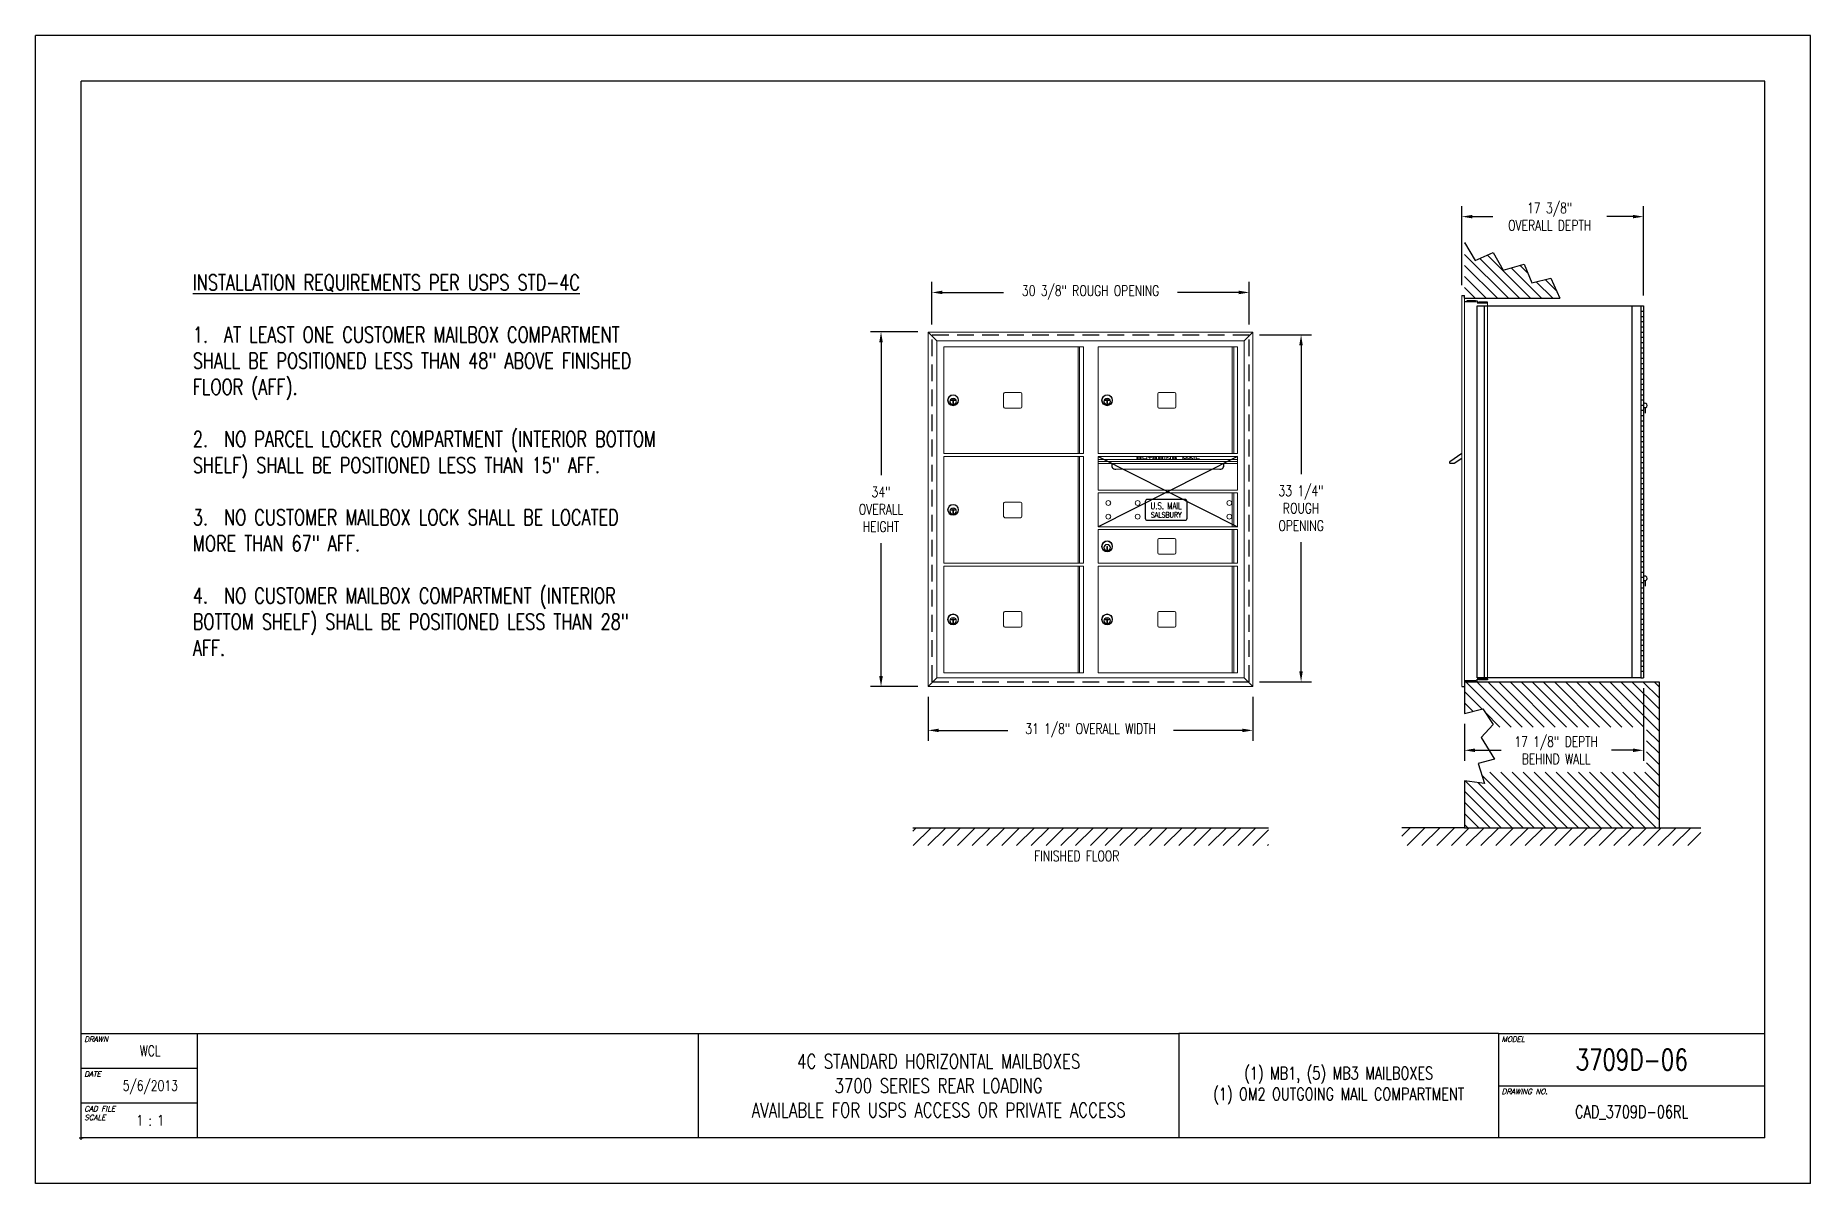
# Model space of a CAD drawing. Header units: inches. Extents: x 0 to 170, y 0 to 110.
import ezdxf
from ezdxf.enums import TextEntityAlignment as Align

# ---------------------------------------------------------------- set-up
doc = ezdxf.new("R2010")
doc.units = ezdxf.units.IN
doc.header["$MEASUREMENT"] = 0
doc.header["$PDMODE"] = 2
doc.header["$PDSIZE"] = 0.2
doc.linetypes.add('HIDDEN', pattern=[0.075, 0.05, -0.025])
doc.styles.add('Simplex Italic', font='SIMPLEX.shx', dxfattribs={"oblique": 15, "height": 3})
doc.styles.add('SQUASHED', font='simplex.shx', dxfattribs={"width": 4})
doc.styles.get("Standard").update_dxf_attribs({"font": 'simplex.shx', "width": 0.75})
doc.dimstyles.get("Standard").update_dxf_attribs({"dimtxt": 1, "dimasz": 1, "dimexe": 1, "dimexo": 1, "dimgap": 1, "dimtad": 0, "dimtih": 1, "dimtoh": 1, "dimdec": 3, "dimzin": 0, "dimdsep": 46, "dimlunit": 5, "dimtxsty": 'Standard', "dimcen": 0, "dimadec": 0, "dimazin": 0, "dimtfac": 1, "dimtdec": 3, "dimtofl": 0, "dimtmove": 0, "dimatfit": 3, "dimfxl": 1, "dimfrac": 2, "dimtolj": 1, "dimtzin": 0, "dimarcsym": 0})

# ---------------------------------------------------------------- blocks, each defined once
blk = doc.blocks.new('*D12')
at = {"color": 0, "lineweight": -2, "transparency": 16777216}
for p, q in [((154, 47.45), (154, 40.51)), ((136.86, 44.03), (136.86, 40.51)), ((137.86, 41.51), (140.36, 41.51)), ((153, 41.51), (150.93, 41.51))]:
    blk.add_line(p, q, dxfattribs=at)
at = {"color": 0, "lineweight": -3, "transparency": 16777216}
for points in [[(137.86, 41.68), (137.86, 41.34), (136.86, 41.51)], [(153, 41.68), (153, 41.34), (154, 41.51)]]:
    blk.add_solid(points, dxfattribs=at)
at = {"layer": 'Defpoints', "color": 0, "lineweight": -3, "transparency": 16777216}
for p in [(154, 48.45), (136.86, 45.03), (154, 41.51)]:
    blk.add_point(p, dxfattribs=at)
at = {"color": 0, "lineweight": -3, "transparency": 16777216, "insert": (145.64, 41.51), "char_height": 1, "attachment_point": 5}
blk.add_mtext('\\A1;17 1/8" DEPTH\\PBEHIND WALL', dxfattribs=at)
blk = doc.blocks.new('*D11')
at = {"color": 0, "lineweight": -2, "transparency": 16777216}
for p, q in [((136.6, 86.09), (136.6, 93.64)), ((154, 85.08), (154, 93.64)), ((137.6, 92.64), (139.56, 92.64)), ((153, 92.64), (150.49, 92.64))]:
    blk.add_line(p, q, dxfattribs=at)
at = {"color": 0, "lineweight": -3, "transparency": 16777216}
for points in [[(137.6, 92.81), (137.6, 92.48), (136.6, 92.64)], [(153, 92.81), (153, 92.48), (154, 92.64)]]:
    blk.add_solid(points, dxfattribs=at)
at = {"layer": 'Defpoints', "color": 0, "lineweight": -3, "transparency": 16777216}
for p in [(154, 92.64), (136.6, 85.09), (154, 84.08)]:
    blk.add_point(p, dxfattribs=at)
at = {"color": 0, "lineweight": -3, "transparency": 16777216, "insert": (145.02, 92.64), "char_height": 1, "attachment_point": 5}
blk.add_mtext('\\A1;17 3/8"\\POVERALL DEPTH', dxfattribs=at)
blk = doc.blocks.new('*D7')
at = {"color": 0, "lineweight": -2, "transparency": 16777216}
for p, q in [((117.24, 81.32), (122.21, 81.32)), ((121.21, 80.32), (121.21, 67.96)), ((121.21, 49.07), (121.21, 61.44)), ((117.24, 48.07), (122.21, 48.07))]:
    blk.add_line(p, q, dxfattribs=at)
at = {"color": 0, "lineweight": -3, "transparency": 16777216}
for points in [[(121.04, 80.32), (121.37, 80.32), (121.21, 81.32)], [(121.04, 49.07), (121.37, 49.07), (121.21, 48.07)]]:
    blk.add_solid(points, dxfattribs=at)
at = {"layer": 'Defpoints', "color": 0, "lineweight": -3, "transparency": 16777216}
for p in [(116.24, 81.32), (116.24, 48.07), (121.21, 48.07)]:
    blk.add_point(p, dxfattribs=at)
at = {"color": 0, "lineweight": -3, "transparency": 16777216, "insert": (121.21, 64.7), "char_height": 1, "attachment_point": 5}
blk.add_mtext('\\A1;33 1/4"\\PROUGH\\POPENING', dxfattribs=at)
blk = doc.blocks.new('*D8')
at = {"color": 0, "lineweight": -2, "transparency": 16777216}
for p, q in [((85.86, 82.32), (85.86, 86.38)), ((86.86, 85.38), (92.71, 85.38)), ((115.24, 85.38), (109.39, 85.38)), ((116.24, 82.32), (116.24, 86.38))]:
    blk.add_line(p, q, dxfattribs=at)
at = {"color": 0, "lineweight": -3, "transparency": 16777216}
for points in [[(86.86, 85.55), (86.86, 85.21), (85.86, 85.38)], [(115.24, 85.55), (115.24, 85.21), (116.24, 85.38)]]:
    blk.add_solid(points, dxfattribs=at)
at = {"layer": 'Defpoints', "color": 0, "lineweight": -3, "transparency": 16777216}
for p in [(116.24, 85.38), (85.86, 81.32), (116.24, 81.32)]:
    blk.add_point(p, dxfattribs=at)
at = {"color": 0, "lineweight": -3, "transparency": 16777216, "insert": (101.05, 85.38), "char_height": 1, "attachment_point": 5}
blk.add_mtext('\\A1;30 3/8" ROUGH OPENING', dxfattribs=at)
blk = doc.blocks.new('*D9')
at = {"color": 0, "lineweight": -2, "transparency": 16777216}
for p, q in [((85.5, 46.62), (85.5, 42.42)), ((116.6, 46.62), (116.6, 42.42)), ((86.5, 43.42), (93.11, 43.42)), ((115.6, 43.42), (109, 43.42))]:
    blk.add_line(p, q, dxfattribs=at)
at = {"color": 0, "lineweight": -3, "transparency": 16777216}
for points in [[(86.5, 43.58), (86.5, 43.25), (85.5, 43.42)], [(115.6, 43.58), (115.6, 43.25), (116.6, 43.42)]]:
    blk.add_solid(points, dxfattribs=at)
at = {"layer": 'Defpoints', "color": 0, "lineweight": -3, "transparency": 16777216}
for p in [(85.5, 47.62), (116.6, 47.62), (116.6, 43.42)]:
    blk.add_point(p, dxfattribs=at)
at = {"color": 0, "lineweight": -3, "transparency": 16777216, "insert": (101.05, 43.42), "char_height": 1, "attachment_point": 5}
blk.add_mtext('\\A1;31 1/8" OVERALL WIDTH', dxfattribs=at)
blk = doc.blocks.new('*D10')
at = {"color": 0, "lineweight": -2, "transparency": 16777216}
for p, q in [((84.5, 81.59), (79.98, 81.59)), ((80.98, 80.59), (80.98, 67.86)), ((80.98, 48.62), (80.98, 61.34)), ((84.5, 47.62), (79.98, 47.62))]:
    blk.add_line(p, q, dxfattribs=at)
at = {"color": 0, "lineweight": -3, "transparency": 16777216}
for points in [[(80.81, 80.59), (81.15, 80.59), (80.98, 81.59)], [(80.81, 48.62), (81.15, 48.62), (80.98, 47.62)]]:
    blk.add_solid(points, dxfattribs=at)
at = {"layer": 'Defpoints', "color": 0, "lineweight": -3, "transparency": 16777216}
for p in [(85.5, 81.59), (80.98, 47.62), (85.5, 47.62)]:
    blk.add_point(p, dxfattribs=at)
at = {"color": 0, "lineweight": -3, "transparency": 16777216, "insert": (80.98, 64.6), "char_height": 1, "attachment_point": 5}
blk.add_mtext('\\A1;34"\\POVERALL\\PHEIGHT', dxfattribs=at)

msp = doc.modelspace()

# ---------------------------------------------------------------- hatches: boundary and pattern name
at = {"lineweight": -3}
h = msp.add_hatch(dxfattribs=at)
h.set_pattern_fill('ANSI31', color=256, scale=6, angle=90, style=0)
h.set_pattern_definition([(135, (-1592.3547, -327.4679), (-0.5303301, -0.5303301), [])])
h.paths.add_polyline_path([(140.5763, 87.5116), (139.6144, 89.213), (137.8756, 88.4363), (136.865, 90.1746), (136.865, 84.8237), (146.0074, 84.8237), (145.1267, 86.7349), (143.3139, 86.291), (142.574, 88.1034)])
h = msp.add_hatch(dxfattribs=at)
h.set_pattern_fill('ANSI31', color=256, scale=6, angle=90, style=0)
h.set_pattern_definition([(135, (-1592.3547, -309.9679), (-0.5303301, -0.5303301), [])])
h.paths.add_polyline_path([(136.865, 48.0737), (136.865, 47.6167), (136.865, 45.0332), (138.6064, 45.4677), (139.606, 43.989), (139.3722, 43.7391), (154.3008, 43.7391), (154.3008, 39.4012), (138.4392, 39.4012), (138.7877, 38.3385), (136.865, 38.5952), (136.865, 34.0837), (155.5, 34.0837), (155.5, 48.0737)])
h = msp.add_hatch(dxfattribs=at)
h.set_pattern_fill('ANSI31', scale=8, style=0)
h.set_pattern_definition([(45, (-1411.8278, -177.9914), (-0.7071068, 0.7071068), [])])
h.paths.add_polyline_path([(118.1, 32.3733), (118.1, 34.0837), (84.0404, 34.0837), (84.0404, 32.3733)])
h = msp.add_hatch(dxfattribs=at)
h.set_pattern_fill('ANSI31', scale=8, style=0)
h.set_pattern_definition([(45, (-1425.3278, -177.9914), (-0.7071068, 0.7071068), [])])
h.paths.add_polyline_path([(130.865, 34.0837), (130.865, 32.3733), (159.5, 32.3733), (159.5, 34.0837), (153.5, 34.0837), (136.865, 34.0837)])

# ---------------------------------------------------------------- linework, layer by layer
at = {"color": 7}
for p, q in [((0, 0), (0, 110)), ((170, 110), (0, 110)), ((170, 0), (170, 110)), ((4.375, 4.375), (4.375, 105.625)), ((165.625, 105.625), (4.375, 105.625)), ((165.625, 4.375), (165.625, 105.625)), ((15.505, 4.375), (15.505, 14.375)), ((63.5, 4.375), (63.5, 14.375)), ((4.375, 11.045), (15.505, 11.045)), ((140.125, 9.375), (165.625, 9.375)), ((4.375, 7.715), (15.505, 7.715)), ((165.625, 4.375), (4.375, 4.375)), ((170, 0), (0, 0))]:
    msp.add_line(p, q, dxfattribs=at)
at = {"color": 7, "lineweight": -3}
for p, q in [((136.865, 90.1746), (137.8756, 88.4363)), ((137.8756, 88.4363), (139.6144, 89.213)), ((139.6144, 89.213), (140.5763, 87.5116)), ((140.5763, 87.5116), (142.574, 88.1034)), ((142.574, 88.1034), (143.3139, 86.291)), ((143.3139, 86.291), (145.1267, 86.7349)), ((145.1267, 86.7349), (146.0074, 84.8237)), ((136.6, 85.0867), (136.865, 85.0867)), ((136.865, 84.8237), (136.865, 85.0867)), ((136.865, 84.8237), (146.0074, 84.8237)), ((136.865, 84.5187), (137.95, 84.5187)), ((137.07, 84.5827), (137.07, 84.5187)), ((137.93, 84.5827), (137.07, 84.5827)), ((137.93, 84.5187), (137.93, 84.5827)), ((137.95, 84.5867), (138.07, 84.5867)), ((137.95, 84.5867), (137.95, 84.5187)), ((138.07, 84.5867), (138.07, 84.3747)), ((138.07, 84.3747), (139.07, 84.3747)), ((138.07, 84.3747), (139.07, 84.3747)), ((138.07, 48.4487), (138.07, 84.0837)), ((138.07, 84.0837), (153.75, 84.0837)), ((139.05, 84.4387), (138.19, 84.4387)), ((138.19, 84.4387), (138.19, 84.3747)), ((138.77, 48.4487), (138.77, 84.0837)), ((139.05, 84.3747), (139.05, 84.4387)), ((152.875, 84.0837), (152.875, 48.4487)), ((153.75, 84.0837), (153.75, 48.4487)), ((153.75, 84.0837), (153.75, 48.4487)), ((154, 84.0837), (154, 48.4487)), ((136.6, 47.6167), (136.865, 47.6167)), ((136.865, 48.1847), (137.95, 48.1847)), ((136.865, 48.0737), (155.5, 48.0737)), ((136.865, 48.0737), (136.865, 45.0332)), ((137.07, 48.1207), (137.07, 48.1847)), ((137.93, 48.1207), (137.07, 48.1207)), ((137.93, 48.1847), (137.93, 48.1207)), ((137.95, 48.1167), (137.95, 48.1847)), ((137.95, 48.1167), (138.07, 48.1167)), ((153.75, 48.4487), (138.07, 48.4487)), ((138.07, 48.4487), (139.07, 48.4487)), ((138.07, 48.1167), (138.07, 48.3287)), ((138.07, 48.3287), (139.07, 48.3287)), ((138.19, 48.2647), (138.19, 48.3287)), ((139.05, 48.2647), (138.19, 48.2647)), ((139.05, 48.3287), (139.05, 48.2647)), ((155.5, 48.0737), (155.5, 34.0837)), ((136.865, 38.5952), (136.865, 34.0837)), ((84.0404, 34.0837), (118.1, 34.0837)), ((136.865, 34.0837), (130.865, 34.0837)), ((136.865, 34.0837), (155.5, 34.0837)), ((155.5, 34.0837), (159.5, 34.0837))]:
    msp.add_line(p, q, dxfattribs=at)
at = {"color": 7, "linetype": 'Continuous', "lineweight": 15}
for p, q in [((136.6, 85.0867), (136.6, 47.6167)), ((136.865, 85.0867), (136.865, 47.6167)), ((139.07, 84.3747), (139.07, 48.3287)), ((85.504, 81.5867), (86.336, 80.7547)), ((85.504, 81.5867), (116.6, 81.5867)), ((85.504, 47.6167), (85.504, 81.5867)), ((86.336, 80.7547), (115.768, 80.7547)), ((86.336, 48.4487), (86.336, 80.7547)), ((87.007, 80.1637), (87.007, 69.9337)), ((87.007, 80.1637), (100.382, 80.1637)), ((99.8632, 80.1637), (99.8632, 69.9337)), ((100.004, 80.1637), (100.004, 69.9337)), ((100.382, 69.9337), (100.382, 80.1637)), ((101.761, 80.1637), (101.761, 69.9337)), ((101.761, 80.1637), (115.136, 80.1637)), ((114.6172, 80.1637), (114.6172, 69.9337)), ((114.758, 80.1637), (114.758, 69.9337)), ((115.136, 69.9337), (115.136, 80.1637)), ((116.6, 81.5867), (115.768, 80.7547)), ((115.768, 80.7547), (115.768, 48.4487)), ((116.6, 81.5867), (116.6, 47.6167)), ((87.912, 75.0287), (87.852, 75.0287)), ((87.852, 75.0287), (87.852, 74.7287)), ((87.912, 74.7287), (87.912, 75.0287)), ((92.722, 75.6737), (92.722, 74.4237)), ((94.347, 75.7987), (92.847, 75.7987)), ((94.472, 74.4237), (94.472, 75.6737)), ((102.666, 75.0287), (102.606, 75.0287)), ((102.606, 75.0287), (102.606, 74.7287)), ((102.666, 74.7287), (102.666, 75.0287)), ((107.476, 75.6737), (107.476, 74.4237)), ((109.101, 75.7987), (107.601, 75.7987)), ((109.226, 74.4237), (109.226, 75.6737)), ((87.852, 74.7287), (87.912, 74.7287)), ((92.847, 74.2987), (94.347, 74.2987)), ((102.606, 74.7287), (102.666, 74.7287)), ((107.601, 74.2987), (109.101, 74.2987)), ((87.007, 69.9337), (100.382, 69.9337)), ((101.761, 69.9337), (115.136, 69.9337)), ((87.007, 69.6637), (87.007, 59.4337)), ((87.007, 69.6637), (100.382, 69.6637)), ((99.8632, 69.6637), (99.8632, 59.4337)), ((100.004, 69.6637), (100.004, 59.4337)), ((100.382, 59.4337), (100.382, 69.6637)), ((101.761, 69.6637), (101.761, 66.4337)), ((115.136, 66.4337), (115.136, 69.6637)), ((92.722, 65.1737), (92.722, 63.9237)), ((94.347, 65.2987), (92.847, 65.2987)), ((94.472, 63.9237), (94.472, 65.1737)), ((101.761, 66.1637), (101.761, 62.9337)), ((101.761, 66.1637), (115.136, 66.1637)), ((114.6172, 66.1637), (114.6172, 62.9337)), ((114.758, 66.1637), (114.758, 62.9337)), ((115.136, 62.9337), (115.136, 66.1637)), ((87.912, 64.5287), (87.852, 64.5287)), ((87.852, 64.5287), (87.852, 64.2287)), ((87.852, 64.2287), (87.912, 64.2287)), ((87.912, 64.2287), (87.912, 64.5287)), ((92.847, 63.7987), (94.347, 63.7987)), ((101.761, 62.9337), (115.136, 62.9337)), ((101.761, 62.6637), (115.136, 62.6637)), ((101.761, 62.6637), (101.761, 59.4337)), ((107.476, 61.6737), (107.476, 60.4237)), ((109.101, 61.7987), (107.601, 61.7987)), ((109.226, 60.4237), (109.226, 61.6737)), ((114.6172, 62.6637), (114.6172, 59.4337)), ((114.758, 62.6637), (114.758, 59.4337)), ((115.136, 59.4337), (115.136, 62.6637)), ((102.606, 61.0287), (102.606, 60.7287)), ((102.666, 61.0287), (102.606, 61.0287)), ((102.606, 60.7287), (102.666, 60.7287)), ((102.666, 60.7287), (102.666, 61.0287)), ((107.601, 60.2987), (109.101, 60.2987)), ((87.007, 59.4337), (100.382, 59.4337)), ((87.007, 59.1637), (87.007, 48.9337)), ((87.007, 59.1637), (100.382, 59.1637)), ((99.8632, 59.1637), (99.8632, 48.9337)), ((100.004, 59.1637), (100.004, 48.9337)), ((100.382, 48.9337), (100.382, 59.1637)), ((101.761, 59.4337), (115.136, 59.4337)), ((101.761, 59.1637), (101.761, 48.9337)), ((101.761, 59.1637), (115.136, 59.1637)), ((114.6172, 59.1637), (114.6172, 48.9337)), ((114.758, 59.1637), (114.758, 48.9337)), ((115.136, 48.9337), (115.136, 59.1637)), ((92.722, 54.6737), (92.722, 53.4237)), ((94.347, 54.7987), (92.847, 54.7987)), ((94.472, 53.4237), (94.472, 54.6737)), ((107.476, 54.6737), (107.476, 53.4237)), ((109.101, 54.7987), (107.601, 54.7987)), ((109.226, 53.4237), (109.226, 54.6737)), ((87.912, 54.0287), (87.852, 54.0287)), ((87.852, 54.0287), (87.852, 53.7287)), ((87.852, 53.7287), (87.912, 53.7287)), ((87.912, 53.7287), (87.912, 54.0287)), ((92.847, 53.2987), (94.347, 53.2987)), ((102.666, 54.0287), (102.606, 54.0287)), ((102.606, 54.0287), (102.606, 53.7287)), ((102.606, 53.7287), (102.666, 53.7287)), ((102.666, 53.7287), (102.666, 54.0287)), ((107.601, 53.2987), (109.101, 53.2987)), ((85.504, 47.6167), (86.336, 48.4487)), ((116.6, 47.6167), (85.504, 47.6167)), ((115.768, 48.4487), (86.336, 48.4487)), ((87.007, 48.9337), (100.382, 48.9337)), ((101.761, 48.9337), (115.136, 48.9337)), ((116.6, 47.6167), (115.768, 48.4487))]:
    msp.add_line(p, q, dxfattribs=at)
at = {"lineweight": -3}
for p, q in [((153.75, 84.0837), (154, 84.0837)), ((153.75, 83.5837), (154, 83.5837)), ((153.75, 83.0837), (154, 83.0837)), ((153.75, 82.5837), (154, 82.5837)), ((153.75, 82.0837), (154, 82.0837)), ((153.75, 81.5837), (154, 81.5837)), ((153.75, 81.0837), (154, 81.0837)), ((153.75, 80.5837), (154, 80.5837)), ((153.75, 80.0837), (154, 80.0837)), ((153.75, 79.5837), (154, 79.5837)), ((153.75, 79.0837), (154, 79.0837)), ((153.75, 78.5837), (154, 78.5837)), ((153.75, 78.0837), (154, 78.0837)), ((153.75, 77.5837), (154, 77.5837)), ((153.75, 77.0837), (154, 77.0837)), ((153.75, 76.5837), (154, 76.5837)), ((153.75, 76.0837), (154, 76.0837)), ((153.75, 75.5837), (154, 75.5837)), ((153.75, 75.0837), (154, 75.0837)), ((153.75, 74.5837), (154, 74.5837)), ((153.75, 74.0837), (154, 74.0837)), ((153.75, 73.5837), (154, 73.5837)), ((154.16, 74.3412), (154.16, 73.8112)), ((153.75, 73.0837), (154, 73.0837)), ((153.75, 72.5837), (154, 72.5837)), ((153.75, 72.0837), (154, 72.0837)), ((153.75, 71.5837), (154, 71.5837)), ((136.6, 69.9337), (135.4521, 69.1583)), ((153.75, 71.0837), (154, 71.0837)), ((153.75, 70.5837), (154, 70.5837)), ((153.75, 70.0837), (154, 70.0837)), ((115.136, 69.6637), (101.761, 62.9337)), ((101.761, 69.6637), (115.136, 62.9337)), ((135.8784, 68.9937), (135.5025, 68.9937)), ((136.6, 69.4812), (135.8784, 68.9937)), ((153.75, 69.5837), (154, 69.5837)), ((153.75, 69.0837), (154, 69.0837)), ((153.75, 68.5837), (154, 68.5837)), ((153.75, 68.0837), (154, 68.0837)), ((153.75, 67.5837), (154, 67.5837)), ((153.75, 67.0837), (154, 67.0837)), ((153.75, 66.5837), (154, 66.5837)), ((106.289, 65.3487), (106.289, 63.7487)), ((110.089, 65.5487), (106.489, 65.5487)), ((110.289, 63.7487), (110.289, 65.3487)), ((153.75, 66.0837), (154, 66.0837)), ((153.75, 65.5837), (154, 65.5837)), ((153.75, 65.0837), (154, 65.0837)), ((106.489, 63.5487), (110.089, 63.5487)), ((153.75, 64.5837), (154, 64.5837)), ((153.75, 64.0837), (154, 64.0837)), ((153.75, 63.5837), (154, 63.5837)), ((153.75, 63.0837), (154, 63.0837)), ((153.75, 62.5837), (154, 62.5837)), ((153.75, 62.0837), (154, 62.0837)), ((153.75, 61.5837), (154, 61.5837)), ((153.75, 61.0837), (154, 61.0837)), ((153.75, 60.5837), (154, 60.5837)), ((153.75, 60.0837), (154, 60.0837)), ((153.75, 59.5837), (154, 59.5837)), ((153.75, 59.0837), (154, 59.0837)), ((153.75, 58.5837), (154, 58.5837)), ((153.75, 58.0837), (154, 58.0837)), ((153.75, 57.5837), (154, 57.5837)), ((153.75, 57.0837), (154, 57.0837)), ((153.75, 56.5837), (154, 56.5837)), ((154.16, 57.7712), (154.16, 57.2412)), ((153.75, 56.0837), (154, 56.0837)), ((153.75, 55.5837), (154, 55.5837)), ((153.75, 55.0837), (154, 55.0837)), ((153.75, 54.5837), (154, 54.5837)), ((153.75, 54.0837), (154, 54.0837)), ((153.75, 53.5837), (154, 53.5837)), ((153.75, 53.0837), (154, 53.0837)), ((153.75, 52.5837), (154, 52.5837)), ((153.75, 52.0837), (154, 52.0837)), ((153.75, 51.5837), (154, 51.5837)), ((153.75, 51.0837), (154, 51.0837)), ((153.75, 50.5837), (154, 50.5837)), ((153.75, 50.0837), (154, 50.0837)), ((153.75, 49.5837), (154, 49.5837)), ((153.75, 49.0837), (154, 49.0837)), ((153.75, 48.4487), (154, 48.4487)), ((136.865, 45.0332), (138.6064, 45.4677)), ((138.6064, 45.4677), (139.606, 43.989)), ((139.606, 43.989), (138.4465, 42.7501)), ((138.4465, 42.7501), (139.7259, 40.672)), ((139.7259, 40.672), (138.1666, 40.2324)), ((138.1666, 40.2324), (138.7877, 38.3385)), ((138.7877, 38.3385), (136.865, 38.5952)), ((4.375, 14.375), (15.505, 14.375)), ((15.505, 14.375), (63.5, 14.375)), ((63.5, 14.375), (109.5, 14.375)), ((140.125, 14.375), (109.5, 14.375)), ((109.5, 14.375), (109.5, 4.375)), ((140.125, 14.375), (165.625, 14.375)), ((140.125, 14.375), (140.125, 4.375))]:
    msp.add_line(p, q, dxfattribs=at)
at = {"color": 7, "linetype": 'HIDDEN', "lineweight": -3, "ltscale": 32}
for p, q in [((85.8645, 48.0737), (85.8645, 81.3237)), ((85.8645, 81.3237), (116.2395, 81.3237)), ((116.2395, 48.0737), (116.2395, 81.3237)), ((85.8645, 48.0737), (116.2395, 48.0737))]:
    msp.add_line(p, q, dxfattribs=at)
at = {"linetype": 'Continuous', "lineweight": 15}
for p, q in [((101.761, 69.6637), (115.136, 69.6637)), ((101.761, 69.3637), (115.1362, 69.3637)), ((101.761, 69.1737), (115.1362, 69.1737)), ((101.761, 68.9937), (115.1362, 68.9937)), ((103.4637, 68.4337), (113.4337, 68.4337)), ((101.761, 66.4337), (115.136, 66.4337))]:
    msp.add_line(p, q, dxfattribs=at)
at = {"color": 7, "linetype": 'Continuous', "lineweight": 15, "extrusion": (5.68252e-15, 4.67765e-15, -1)}
for centre, radius in [((-87.882, 75.0487), 0.525), ((-87.882, 75.0487), 0.485), ((-87.882, 74.9287), 0.3), ((-102.636, 75.0487), 0.525), ((-102.636, 75.0487), 0.485), ((-102.636, 74.9287), 0.3), ((-87.882, 64.5487), 0.525), ((-87.882, 64.5487), 0.485), ((-87.882, 64.4287), 0.3), ((-87.882, 54.0487), 0.525), ((-87.882, 54.0487), 0.485), ((-102.636, 54.0487), 0.525), ((-102.636, 54.0487), 0.485), ((-87.882, 53.9287), 0.3), ((-102.636, 53.9287), 0.3)]:
    msp.add_circle(centre, radius, dxfattribs=at)
at = {"color": 7, "linetype": 'Continuous', "lineweight": 15}
for centre, radius in [((87.882, 74.9287), 0.31), ((87.882, 74.9287), 0.285), ((102.636, 74.9287), 0.31), ((102.636, 74.9287), 0.285), ((87.882, 64.4287), 0.31), ((87.882, 64.4287), 0.285), ((102.636, 60.9287), 0.31), ((102.636, 60.9287), 0.285), ((87.882, 53.9287), 0.31), ((87.882, 53.9287), 0.285), ((102.636, 53.9287), 0.31), ((102.636, 53.9287), 0.285)]:
    msp.add_circle(centre, radius, dxfattribs=at)
at = {"color": 7, "linetype": 'Continuous', "lineweight": 15, "extrusion": (1.09534e-15, 5.8752e-15, -1)}
for centre in [(-102.746, 65.2047), (-105.559, 65.2047), (-102.746, 63.8927), (-105.559, 63.8927)]:
    msp.add_circle(centre, 0.23, dxfattribs=at)
at = {"color": 7, "linetype": 'Continuous', "lineweight": 15, "extrusion": (9.67756e-16, 5.8504e-15, -1)}
for centre in [(-114.341, 65.2047), (-114.341, 63.8927)]:
    msp.add_circle(centre, 0.23, dxfattribs=at)
at = {"color": 7, "linetype": 'Continuous', "lineweight": 15, "extrusion": (1.83338e-14, 6.74315e-15, -1)}
for centre, radius in [((-102.636, 61.0487), 0.525), ((-102.636, 61.0487), 0.485), ((-102.636, 60.9287), 0.3)]:
    msp.add_circle(centre, radius, dxfattribs=at)
at = {"color": 7, "linetype": 'Continuous', "lineweight": 15}
for centre, start, end in [((92.847, 75.6737), 90, 180), ((94.347, 75.6737), 0, 90), ((107.601, 75.6737), 90, 180), ((109.101, 75.6737), 0, 90), ((92.847, 74.4237), 180, 270), ((94.347, 74.4237), 270, 360), ((107.601, 74.4237), 180, 270), ((109.101, 74.4237), 270, 360), ((92.847, 65.1737), 90, 180), ((94.347, 65.1737), 0, 90), ((92.847, 63.9237), 180, 270), ((94.347, 63.9237), 270, 360), ((107.601, 61.6737), 90, 180), ((109.101, 61.6737), 0, 90), ((107.601, 60.4237), 180, 270), ((109.101, 60.4237), 270, 360), ((92.847, 54.6737), 90, 180), ((94.347, 54.6737), 0, 90), ((107.601, 54.6737), 90, 180), ((109.101, 54.6737), 0, 90), ((92.847, 53.4237), 180, 270), ((94.347, 53.4237), 270, 360), ((107.601, 53.4237), 180, 270), ((109.101, 53.4237), 270, 360)]:
    msp.add_arc(centre, 0.125, start, end, dxfattribs=at)
at = {"lineweight": -3}
for centre, radius, start, end in [((154.16, 74.5512), 0.21, 220.367594, 139.632406), ((103.4637, 68.8237), 0.39, 154.157587, 270), ((113.4337, 68.8237), 0.39, 270, 25.842413), ((135.5025, 69.0837), 0.09, 124.040027, 270), ((106.489, 65.3487), 0.2, 90, 180), ((110.089, 65.3487), 0.2, 0, 90), ((106.489, 63.7487), 0.2, 180, 270), ((110.089, 63.7487), 0.2, 270, 0), ((154.16, 57.9812), 0.21, 220.367594, 139.632406)]:
    msp.add_arc(centre, radius, start, end, dxfattribs=at)
at = {"color": 7, "lineweight": -3}
for p in [(87.882, 75.0487), (102.636, 75.0487), (87.882, 64.5487), (87.882, 54.0487), (102.636, 54.0487)]:
    msp.add_point(p, dxfattribs=at)
at = {"lineweight": -3}
msp.add_point((4.375, 4.375), dxfattribs=at)

# ---------------------------------------------------------------- texts
at = {"color": 7, "style": 'Simplex Italic', "oblique": 15}
for s, p in [('DRAWN', (4.675, 14.075)), ('MODEL', (140.425, 14.075)), ('DATE', (4.675, 10.745)), ('DRAWING NO.', (140.425, 9.065))]:
    msp.add_text(s, height=0.5, dxfattribs=at).set_placement(p, align=Align.TOP_LEFT)
at = {"color": 7, "width": 0.75}
for s, height, p in [('WCL', 1, (10.9912, 12.71)), ('5/6/2013', 1, (10.9912, 9.385)), ('CAD_3709D-06RL', 1.2, (152.875, 6.875)), ('1 : 1', 1, (10.9912, 6.05))]:
    msp.add_text(s, height=height, dxfattribs=at).set_placement(p, align=Align.MIDDLE_CENTER)
at = {"color": 7, "insert": (15.0714, 87.0834), "char_height": 1.5, "width": 48.496496, "attachment_point": 1}
msp.add_mtext('{\\LINSTALLATION REQUIREMENTS PER USPS STD-4C}\\P\\P1.  AT LEAST ONE CUSTOMER MAILBOX COMPARTMENT SHALL BE POSITIONED LESS THAN 48" ABOVE FINISHED FLOOR (AFF).\\P\\P2.  NO PARCEL LOCKER COMPARTMENT (INTERIOR BOTTOM SHELF) SHALL BE POSITIONED LESS THAN 15" AFF.\\P\\P3.  NO CUSTOMER MAILBOX LOCK SHALL BE LOCATED MORE THAN 67" AFF.\\P\\P4.  NO CUSTOMER MAILBOX COMPARTMENT (INTERIOR BOTTOM SHELF) SHALL BE POSITIONED LESS THAN 28" AFF.', dxfattribs=at)
at = {"lineweight": -3, "insert": (108.4487, 69.5137), "char_height": 0.15, "width": 8, "attachment_point": 5, "style": 'SQUASHED'}
msp.add_mtext('OUTGOING MAIL', dxfattribs=at)
at = {"lineweight": -3, "attachment_point": 5}
for s, insert, char_height, width in [('U.S. MAIL', (108.289, 64.9328), 0.64, 5.611748), ('SALSBURY', (108.289, 64.0636), 0.5, 5.611748), ('4C STANDARD HORIZONTAL MAILBOXES\\P3700 SERIES REAR LOADING\\PAVAILABLE FOR USPS ACCESS OR PRIVATE ACCESS                                                    ', (86.5, 9.375), 1.4, 55.324242), ('(1) MB1, (5) MB3 MAILBOXES\\P(1) OM2 OUTGOING MAIL COMPARTMENT', (124.8125, 9.375), 1.2, 32.585839)]:
    msp.add_mtext(s, dxfattribs=dict(at, insert=insert, char_height=char_height, width=width))
at = {"color": 7, "lineweight": -3}
for s, insert, char_height, width, attachment_point in [('FINISHED FLOOR', (95.6415, 31.8775), 1, 19.392164, 1), ('3709D-06', (152.875, 12.875), 2, 15.53206, 2)]:
    msp.add_mtext(s, dxfattribs=dict(at, insert=insert, char_height=char_height, width=width, attachment_point=attachment_point))
at = {"color": 7, "lineweight": -3, "insert": (4.675, 7.415), "char_height": 0.5, "width": 6.133886, "attachment_point": 1, "style": 'Simplex Italic'}
msp.add_mtext('CAD FILE\\PSCALE', dxfattribs=at)

# ---------------------------------------------------------------- dimensions: what is measured, and where the dimension line sits
at = {"lineweight": -3}
dim = msp.add_linear_dim(base=(154, 92.6435), p1=(136.6, 85.0867), p2=(154, 84.0837), text='<>\\POVERALL DEPTH', dimstyle='Standard', override={"dimpost": '"'}, dxfattribs=at)
dim.commit()
dim.dimension.update_dxf_attribs({"geometry": '*D11', "text_midpoint": (145.0239, 92.6435), "dimtype": 160})
at = {"color": 7, "lineweight": -3}
for base, p1, p2, text, picture, middle in [((116.2395, 85.379), (85.8645, 81.3237), (116.2395, 81.3237), '<> ROUGH OPENING', '*D8', (101.052, 85.379)), ((116.6, 43.4181), (85.504, 47.6167), (116.6, 47.6167), '<> OVERALL WIDTH', '*D9', (101.052, 43.4181))]:
    dim = msp.add_linear_dim(base=base, p1=p1, p2=p2, text=text, dimstyle='Standard', override={"dimpost": '"'}, dxfattribs=at)
    dim.commit()
    dim.dimension.update_dxf_attribs({"geometry": picture, "text_midpoint": middle})
for base, p1, p2, text, picture, middle in [((80.981, 47.6167), (85.504, 81.5867), (85.504, 47.6167), '<>\\POVERALL\\PHEIGHT', '*D10', (80.981, 64.6017)), ((121.2082, 48.0737), (116.2395, 81.3237), (116.2395, 48.0737), '<>\\PROUGH\\POPENING', '*D7', (121.2082, 64.6987))]:
    dim = msp.add_linear_dim(base=base, p1=p1, p2=p2, angle=90, text=text, dimstyle='Standard', override={"dimpost": '"'}, dxfattribs=at)
    dim.commit()
    dim.dimension.update_dxf_attribs({"geometry": picture, "text_midpoint": middle})
dim = msp.add_linear_dim(base=(154, 41.5112), p1=(136.865, 45.0332), p2=(154, 48.4487), text='<> DEPTH\\PBEHIND WALL', dimstyle='Standard', override={"dimpost": '"'}, dxfattribs=at)
dim.commit()
dim.dimension.update_dxf_attribs({"geometry": '*D12', "text_midpoint": (145.6433, 41.5112), "dimtype": 160})

doc.saveas('drawing.dxf')
